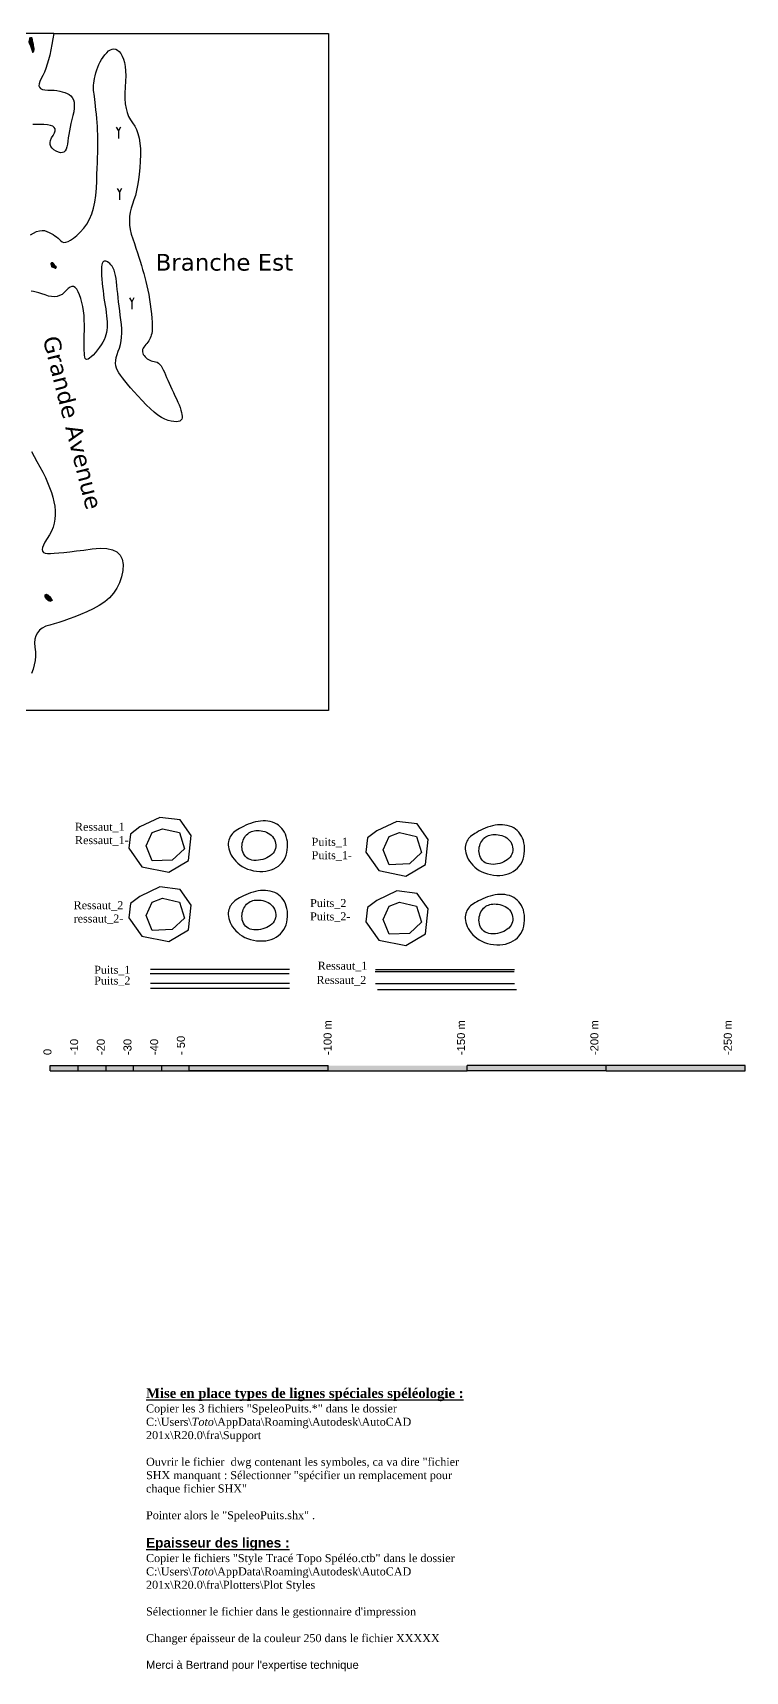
# Model space of a CAD drawing. Header units: metres. Extents: x -1178 to 134, y -250 to 398.
# Drawn here: x -668 to -412, y -191 to 398 of the extents above; entities that cross this region are included whole.
import ezdxf

# ---------------------------------------------------------------- set-up
doc = ezdxf.new("R2010")
doc.units = ezdxf.units.M
doc.header["$MEASUREMENT"] = 0
for name, color, linetype in [('Blocs - Echelle', 250, 'Continuous'), ('Blocs - Puits', 248, 'Continuous'), ('Espace Papier - Cadre Visible', 250, 'Continuous'), ('Topo Dessin - Galeries', 10, 'Continuous'), ('Topo Dessin - Légendes Grosses', 250, 'Continuous'), ('Topo Dessin - Sols', 32, 'Continuous'), ('Topo Dessin - Spéléothèmes', 26, 'Continuous')]:
    doc.layers.add(name, color=color, linetype=linetype)
doc.styles.add('PUITS', font='WINGDNG3.TTF')
doc.linetypes.add('PUITS_1', pattern='A,0.5,[138,SpeleoPuits.shx,S=1,R=0,X=-0.25,Y=0],0.5', length=1)
doc.linetypes.add('PUITS_1-', pattern='A,0.5,[139,SpeleoPuits.shx,S=1,R=0,X=0,Y=0],0.5', length=1)
doc.linetypes.add('PUITS_2', pattern='A,0.6,["p",PUITS,S=1,R=0,X=-0.4,Y=0],0.6', length=1.2)
doc.linetypes.add('PUITS_2-', pattern='A,0.6,["q",PUITS,S=1,R=0,X=-0.4,Y=-1],0.6', length=1.2)
doc.linetypes.add('RESSAUT_1', pattern='A,0.5,[136,SpeleoPuits.shx,S=1,R=0,X=0,Y=0],0.5', length=1)
doc.linetypes.add('RESSAUT_1-', pattern='A,0.5,[137,SpeleoPuits.shx,S=1,R=0,X=0,Y=0],0.5', length=1)
doc.linetypes.add('RESSAUT_2', pattern='A,1,[136,SpeleoPuits.shx,S=1,R=0,X=0,Y=0],1', length=2)
doc.linetypes.add('RESSAUT_2-', pattern='A,1,[137,SpeleoPuits.shx,S=1,R=0,X=0,Y=0],1', length=2)

# ---------------------------------------------------------------- blocks, each defined once
blk = doc.blocks.new('Echelle')
at = {"true_color": 0x000000}
h = blk.add_hatch(color=18, dxfattribs=at)
h.dxf.hatch_style = 1
h.paths.add_polyline_path([(0, 1.875), (0, 0), (10, 0), (10, 1.875)])
h.paths.add_polyline_path([(30, 0), (30, 1.875), (20, 1.875), (20, 0)])
h.paths.add_polyline_path([(50, 0), (50, 1.875), (40, 1.875), (40, 0)])
h = blk.add_hatch(color=18, dxfattribs=at)
h.dxf.hatch_style = 1
h.paths.add_polyline_path([(0, 1.875), (0, 0), (10, 0), (10, 1.875)])
h.paths.add_polyline_path([(30, 0), (30, 1.875), (20, 1.875), (20, 0)])
h.paths.add_polyline_path([(50, 0), (50, 1.875), (40, 1.875), (40, 0)])
at = {"true_color": 0xffffff}
h = blk.add_hatch(color=7, dxfattribs=at)
h.dxf.hatch_style = 1
h.paths.add_polyline_path([(20, 0), (20, 1.875), (10, 1.875), (10, 0)])
h.paths.add_polyline_path([(40, 0), (40, 1.875), (30, 1.875), (30, 0)])
h.paths.add_polyline_path([(100, 0), (100, 1.875), (50, 1.875), (50, 0)])
h = blk.add_hatch(color=7, dxfattribs=at)
h.dxf.hatch_style = 1
h.paths.add_polyline_path([(20, 0), (20, 1.875), (10, 1.875), (10, 0)])
h.paths.add_polyline_path([(40, 0), (40, 1.875), (30, 1.875), (30, 0)])
h.paths.add_polyline_path([(100, 0), (100, 1.875), (50, 1.875), (50, 0)])
at = {"true_color": 0x000000}
h = blk.add_hatch(color=18, dxfattribs=at)
h.dxf.hatch_style = 1
h.paths.add_polyline_path([(150, 0), (150, 1.875), (100, 1.875), (100, 0)])
h = blk.add_hatch(color=18, dxfattribs=at)
h.dxf.hatch_style = 1
h.paths.add_polyline_path([(150, 0), (150, 1.875), (100, 1.875), (100, 0)])
at = {"true_color": 0xffffff}
h = blk.add_hatch(color=7, dxfattribs=at)
h.dxf.hatch_style = 1
h.paths.add_polyline_path([(200, 0), (200, 1.875), (150, 1.875), (150, 0)])
at = {"true_color": 0x000000}
h = blk.add_hatch(color=18, dxfattribs=at)
h.dxf.hatch_style = 1
h.paths.add_polyline_path([(250, 0), (250, 1.875), (200, 1.875), (200, 0)])
at = {"color": 248}
for p, q in [((0, 1.875), (100, 1.875)), ((0, 1.875), (100, 1.875)), ((100, 0), (150, 0)), ((100, 0), (150, 0)), ((150, 0), (150, 1.875)), ((250, 1.875), (150, 1.875)), ((150, 0), (150, 1.875)), ((200, 0), (250, 0)), ((250, 0), (250, 1.875))]:
    blk.add_line(p, q, dxfattribs=at)
at = {"layer": 'Blocs - Echelle', "color": 248}
for p, q in [((0, 0), (0, 1.875)), ((0, 0), (0, 1.875)), ((0, 0), (100, 0)), ((0, 0), (100, 0)), ((10, 0), (10, 1.875)), ((10, 0), (10, 1.875)), ((20, 1.875), (20, 0)), ((20, 1.875), (20, 0)), ((30, 0), (30, 1.875)), ((30, 0), (30, 1.875)), ((40, 1.875), (40, 0)), ((40, 1.875), (40, 0)), ((50, 0), (50, 1.875)), ((50, 0), (50, 1.875)), ((100, 0), (50, 0)), ((100, 0), (50, 0)), ((100, 0), (100, 1.875)), ((100, 0), (100, 1.875)), ((150, 0), (150, 1.875)), ((200, 0), (150, 0)), ((200, 0), (200, 1.875))]:
    blk.add_line(p, q, dxfattribs=at)
at = {"layer": 'Blocs - Echelle', "insert": (250, 5.652), "char_height": 2.87867, "width": 22.79575, "attachment_point": 7, "rotation": 90}
blk.add_mtext('{\\fArial|b0|i0|c0|p34;0 \\P\\P-10\\P     \\P-20\\P\\P-30\\P\\P-40\\P\\P- 50\\P\\P\\P\\P\\P\\P\\P\\P\\P\\P\\P-100 m\\P\\P\\P\\P\\P\\P\\P\\P\\P\\P-150 m\\P\\P\\P\\P\\P\\P\\P\\P\\P\\P-200 m\\P\\P\\P\\P\\P\\P\\P\\P\\P\\P-250 m\\P  }', dxfattribs=at)
blk = doc.blocks.new('Pierre 024')
at = {"layer": 'Topo Dessin - Spéléothèmes'}
h = blk.add_hatch(color=255, dxfattribs=at)
h.dxf.hatch_style = 2
edge = h.paths.add_edge_path()
edge.add_spline(control_points=[(0.09, 0.42), (-0.02, 0.42), (-0.13, 0.42), (-0.23, 0.42), (-0.72, 0.41), (-1.09, 0.36), (-1.09, 0.1), (-1.09, -0.22), (-0.77, -0.44), (-0.77, -0.44), (-0.77, -0.44), (-0.45, -0.54), (-0.12, -0.54), (0.2, -0.54), (0.2, -0.54), (0.2, -0.54), (0.2, -0.54), (0.95, 0.1), (0.95, 0.1), (0.95, 0.1), (1.27, 0.42), (0.84, 0.53), (0.41, 0.63), (0.09, 0.42), (0.09, 0.42)], knot_values=[0, 0, 0, 0, 1, 1, 1, 2, 2, 2, 3, 3, 3, 4, 4, 4, 5, 5, 5, 6, 6, 6, 7, 7, 7, 8, 8, 8, 8], degree=3, periodic=0)
at = {"layer": 'Topo Dessin - Spéléothèmes', "lineweight": 9}
blk.add_open_spline([(0.09, 0.42), (-0.02, 0.42), (-0.13, 0.42), (-0.23, 0.42), (-0.72, 0.41), (-1.09, 0.36), (-1.09, 0.1), (-1.09, -0.22), (-0.77, -0.44), (-0.77, -0.44), (-0.77, -0.44), (-0.45, -0.54), (-0.12, -0.54), (0.2, -0.54), (0.2, -0.54), (0.2, -0.54), (0.2, -0.54), (0.95, 0.1), (0.95, 0.1), (0.95, 0.1), (1.27, 0.42), (0.84, 0.53), (0.41, 0.63), (0.09, 0.42), (0.09, 0.42)], degree=3, knots=[0, 0, 0, 0, 1, 1, 1, 2, 2, 2, 3, 3, 3, 4, 4, 4, 5, 5, 5, 6, 6, 6, 7, 7, 7, 8, 8, 8, 8], dxfattribs=at)
blk = doc.blocks.new('Stalagtite')
at = {"layer": 'Topo Dessin - Spéléothèmes'}
for p, q in [((-0.8, 1.38), (0, 0)), ((0.79, 1.38), (0, 0.01)), ((0, 0), (0, -2.68))]:
    blk.add_line(p, q, dxfattribs=at)
blk = doc.blocks.new('*U106')
at = {"layer": 'Topo Dessin - Spéléothèmes'}
h = blk.add_hatch(color=255, dxfattribs=at)
h.dxf.hatch_style = 2
edge = h.paths.add_edge_path()
edge.add_spline(control_points=[(0.46, 1.38), (0.46, 1.38), (-0.39, 0.74), (-0.39, 0.31), (-0.39, -0.12), (-0.71, -0.97), (-0.71, -0.97), (-0.71, -0.97), (-0.93, -1.72), (-0.93, -1.72), (-0.93, -1.72), (-1.14, -2.26), (-0.82, -2.15), (-0.5, -2.04), (-0.07, -1.4), (-0.07, -1.4), (-0.07, -1.4), (0.03, -1.08), (0.25, -0.76), (0.46, -0.44), (0.57, 0.2), (0.57, 0.2), (0.57, 0.2), (0.89, 0.52), (1, 0.95), (1.1, 1.38), (0.46, 1.38), (0.46, 1.38)], knot_values=[0, 0, 0, 0, 1, 1, 1, 2, 2, 2, 3, 3, 3, 4, 4, 4, 5, 5, 5, 6, 6, 6, 7, 7, 7, 8, 8, 8, 9, 9, 9, 9], degree=3, periodic=0)
at = {"layer": 'Topo Dessin - Spéléothèmes', "lineweight": 5}
blk.add_lwpolyline([(-0.57, -0.56), (0.5, -0.1), (0.46, 1.38)], dxfattribs=at)
at = {"layer": 'Topo Dessin - Spéléothèmes', "lineweight": 9}
blk.add_open_spline([(0.46, 1.38), (0.46, 1.38), (-0.39, 0.74), (-0.39, 0.31), (-0.39, -0.12), (-0.71, -0.97), (-0.71, -0.97), (-0.71, -0.97), (-0.93, -1.72), (-0.93, -1.72), (-0.93, -1.72), (-1.14, -2.26), (-0.82, -2.15), (-0.5, -2.04), (-0.07, -1.4), (-0.07, -1.4), (-0.07, -1.4), (0.03, -1.08), (0.25, -0.76), (0.46, -0.44), (0.57, 0.2), (0.57, 0.2), (0.57, 0.2), (0.89, 0.52), (1, 0.95), (1.1, 1.38), (0.46, 1.38), (0.46, 1.38)], degree=3, knots=[0, 0, 0, 0, 1, 1, 1, 2, 2, 2, 3, 3, 3, 4, 4, 4, 5, 5, 5, 6, 6, 6, 7, 7, 7, 8, 8, 8, 9, 9, 9, 9], dxfattribs=at)
blk = doc.blocks.new('Pierre 025')
at = {"layer": 'Topo Dessin - Spéléothèmes'}
h = blk.add_hatch(color=255, dxfattribs=at)
h.dxf.hatch_style = 2
edge = h.paths.add_edge_path()
edge.add_spline(control_points=[(0.42, 0.59), (0.1, 0.59), (-0.22, 0.48), (-0.54, 0.37), (-0.86, 0.27), (-1.29, -0.05), (-1.29, -0.05), (-1.29, -0.05), (-1.29, -0.48), (-1.29, -0.48), (-1.29, -0.48), (-0.97, -0.8), (-0.54, -0.8), (-0.11, -0.8), (0.21, -0.7), (0.53, -0.59), (0.85, -0.48), (1.28, -0.16), (1.28, -0.16), (1.28, -0.16), (1.39, 0.59), (1.39, 0.59), (1.39, 0.59), (0.42, 0.59), (0.42, 0.59)], knot_values=[0, 0, 0, 0, 1, 1, 1, 2, 2, 2, 3, 3, 3, 4, 4, 4, 5, 5, 5, 6, 6, 6, 7, 7, 7, 8, 8, 8, 8], degree=3, periodic=0)
at = {"layer": 'Topo Dessin - Spéléothèmes', "lineweight": 9}
blk.add_open_spline([(0.42, 0.59), (0.1, 0.59), (-0.22, 0.48), (-0.54, 0.37), (-0.86, 0.27), (-1.29, -0.05), (-1.29, -0.05), (-1.29, -0.05), (-1.29, -0.48), (-1.29, -0.48), (-1.29, -0.48), (-0.97, -0.8), (-0.54, -0.8), (-0.11, -0.8), (0.21, -0.7), (0.53, -0.59), (0.85, -0.48), (1.28, -0.16), (1.28, -0.16), (1.28, -0.16), (1.39, 0.59), (1.39, 0.59), (1.39, 0.59), (0.42, 0.59), (0.42, 0.59)], degree=3, knots=[0, 0, 0, 0, 1, 1, 1, 2, 2, 2, 3, 3, 3, 4, 4, 4, 5, 5, 5, 6, 6, 6, 7, 7, 7, 8, 8, 8, 8], dxfattribs=at)

msp = doc.modelspace()

# ---------------------------------------------------------------- linework, layer by layer
at = {"layer": 'Blocs - Puits', "linetype": 'PUITS_2-'}
msp.add_line((-625.73, 54.41), (-575.73, 54.41), dxfattribs=at)
at = {"layer": 'Blocs - Puits', "linetype": 'PUITS_2'}
msp.add_line((-625.67, 56.26), (-575.67, 56.26), dxfattribs=at)
at = {"layer": 'Blocs - Puits', "linetype": 'RESSAUT_1', "ltscale": 100, "flags": 128}
msp.add_lwpolyline([(-629.62, 112.41), (-632.87, 109.86), (-633.52, 104.71), (-628.87, 98.11), (-619.12, 96.16), (-612.07, 100.36), (-611.12, 109.31), (-615.07, 114.91), (-622.32, 115.81)], close=True, dxfattribs=at)
at = {"layer": 'Blocs - Puits', "linetype": 'RESSAUT_1', "flags": 128}
msp.add_lwpolyline([(-597.14, 108.73), (-597.36, 108.23), (-597.54, 107.69), (-597.67, 107.11), (-597.73, 106.5), (-597.74, 105.86), (-597.68, 105.19), (-597.55, 104.49), (-597.34, 103.77), (-597.05, 103.03), (-596.68, 102.27), (-596.22, 101.52), (-595.68, 100.78), (-595.06, 100.07), (-594.36, 99.39), (-593.58, 98.76), (-592.72, 98.19), (-591.79, 97.69), (-590.79, 97.27), (-589.73, 96.93), (-588.65, 96.66), (-587.55, 96.49), (-586.44, 96.4), (-585.34, 96.4), (-584.27, 96.49), (-583.25, 96.68), (-582.27, 96.96), (-581.34, 97.33), (-580.48, 97.79), (-579.69, 98.34), (-578.97, 98.96), (-578.34, 99.67), (-577.79, 100.46), (-577.34, 101.31), (-576.98, 102.23), (-576.71, 103.18), (-576.53, 104.17), (-576.43, 105.16), (-576.42, 106.15), (-576.49, 107.12), (-576.64, 108.06), (-576.87, 108.94), (-577.16, 109.77), (-577.53, 110.54), (-577.97, 111.25), (-578.47, 111.89), (-579.03, 112.47), (-579.65, 112.99), (-580.32, 113.43), (-581.05, 113.8), (-581.82, 114.1), (-582.63, 114.32), (-583.47, 114.48), (-584.34, 114.56), (-585.22, 114.57), (-586.12, 114.52), (-587.03, 114.4), (-587.94, 114.21), (-588.84, 113.96), (-589.73, 113.67), (-590.59, 113.34), (-591.42, 112.99), (-592.21, 112.61), (-592.96, 112.23), (-593.65, 111.86), (-594.28, 111.49), (-594.85, 111.13), (-595.36, 110.77), (-595.81, 110.4), (-596.21, 110.02), (-596.57, 109.62), (-596.88, 109.19)], close=True, dxfattribs=at)
at = {"layer": 'Blocs - Puits', "linetype": 'PUITS_1', "flags": 128}
for points in [[(-544.36, 111), (-547.61, 108.45), (-548.26, 103.3), (-543.61, 96.7), (-533.86, 94.75), (-526.81, 98.95), (-525.86, 107.9), (-529.81, 113.5), (-537.06, 114.4)], [(-511.88, 107.32), (-512.1, 106.82), (-512.28, 106.28), (-512.4, 105.7), (-512.47, 105.09), (-512.48, 104.45), (-512.42, 103.78), (-512.29, 103.08), (-512.08, 102.36), (-511.79, 101.62), (-511.41, 100.86), (-510.96, 100.11), (-510.42, 99.37), (-509.8, 98.65), (-509.1, 97.97), (-508.32, 97.35), (-507.46, 96.78), (-506.52, 96.28), (-505.52, 95.86), (-504.47, 95.51), (-503.39, 95.25), (-502.28, 95.07), (-501.17, 94.98), (-500.08, 94.98), (-499.01, 95.08), (-497.98, 95.26), (-497, 95.55), (-496.08, 95.92), (-495.22, 96.38), (-494.43, 96.92), (-493.71, 97.55), (-493.07, 98.26), (-492.53, 99.04), (-492.07, 99.9), (-491.71, 100.81), (-491.45, 101.77), (-491.26, 102.76), (-491.17, 103.75), (-491.16, 104.74), (-491.23, 105.71), (-491.38, 106.64), (-491.6, 107.53), (-491.9, 108.35), (-492.27, 109.12), (-492.71, 109.83), (-493.21, 110.48), (-493.77, 111.06), (-494.39, 111.58), (-495.06, 112.02), (-495.78, 112.39), (-496.55, 112.69), (-497.36, 112.91), (-498.2, 113.06), (-499.07, 113.15), (-499.96, 113.16), (-500.86, 113.11), (-501.77, 112.99), (-502.68, 112.8), (-503.58, 112.55), (-504.46, 112.26), (-505.33, 111.93), (-506.16, 111.57), (-506.95, 111.2), (-507.7, 110.82), (-508.39, 110.44), (-509.01, 110.08), (-509.58, 109.72), (-510.09, 109.36), (-510.55, 108.99), (-510.95, 108.61), (-511.3, 108.21), (-511.61, 107.78)]]:
    msp.add_lwpolyline(points, close=True, dxfattribs=at)
at = {"layer": 'Blocs - Puits', "linetype": 'RESSAUT_1-', "flags": 128}
for points in [[(-621.37, 111.76), (-615.32, 110.36), (-613.47, 104.56), (-617.87, 100.51), (-625.17, 100.21), (-627.27, 105.56), (-625.17, 110.36)], [(-582.27, 109.43), (-581.81, 108.95), (-581.42, 108.41), (-581.11, 107.83), (-580.87, 107.21), (-580.71, 106.57), (-580.64, 105.93), (-580.65, 105.28), (-580.77, 104.66), (-580.97, 104.05), (-581.27, 103.48), (-581.65, 102.95), (-582.11, 102.45), (-582.65, 102), (-583.24, 101.59), (-583.9, 101.24), (-584.61, 100.94), (-585.36, 100.7), (-586.14, 100.52), (-586.93, 100.4), (-587.73, 100.36), (-588.5, 100.39), (-589.24, 100.5), (-589.93, 100.68), (-590.56, 100.96), (-591.1, 101.31), (-591.57, 101.75), (-591.96, 102.25), (-592.28, 102.8), (-592.52, 103.39), (-592.69, 104), (-592.79, 104.64), (-592.82, 105.27), (-592.79, 105.9), (-592.7, 106.52), (-592.55, 107.11), (-592.35, 107.68), (-592.11, 108.22), (-591.82, 108.72), (-591.5, 109.18), (-591.14, 109.6), (-590.76, 109.96), (-590.35, 110.27), (-589.91, 110.53), (-589.44, 110.73), (-588.94, 110.9), (-588.41, 111.01), (-587.85, 111.08), (-587.25, 111.1), (-586.62, 111.07), (-585.96, 111.01), (-585.3, 110.89), (-584.64, 110.71), (-583.99, 110.49), (-583.38, 110.2), (-582.8, 109.85)]]:
    msp.add_lwpolyline(points, close=True, dxfattribs=at)
at = {"layer": 'Blocs - Puits', "linetype": 'PUITS_1-', "flags": 128}
for points in [[(-536.11, 110.35), (-530.06, 108.95), (-528.21, 103.15), (-532.61, 99.1), (-539.91, 98.8), (-542.01, 104.15), (-539.91, 108.95)], [(-497.01, 108.02), (-496.55, 107.54), (-496.16, 107), (-495.84, 106.41), (-495.6, 105.8), (-495.45, 105.16), (-495.37, 104.51), (-495.39, 103.87), (-495.5, 103.24), (-495.71, 102.64), (-496.01, 102.07), (-496.39, 101.54), (-496.85, 101.04), (-497.38, 100.59), (-497.98, 100.18), (-498.64, 99.83), (-499.34, 99.53), (-500.09, 99.28), (-500.88, 99.11), (-501.67, 98.99), (-502.46, 98.95), (-503.24, 98.98), (-503.98, 99.08), (-504.67, 99.27), (-505.29, 99.54), (-505.84, 99.9), (-506.31, 100.34), (-506.7, 100.83), (-507.01, 101.38), (-507.26, 101.97), (-507.43, 102.59), (-507.53, 103.22), (-507.56, 103.86), (-507.53, 104.49), (-507.44, 105.1), (-507.29, 105.7), (-507.09, 106.27), (-506.84, 106.81), (-506.55, 107.31), (-506.23, 107.77), (-505.88, 108.19), (-505.49, 108.55), (-505.08, 108.86), (-504.65, 109.11), (-504.18, 109.32), (-503.68, 109.48), (-503.15, 109.6), (-502.58, 109.66), (-501.99, 109.69), (-501.35, 109.66), (-500.7, 109.59), (-500.04, 109.47), (-499.38, 109.3), (-498.73, 109.07), (-498.11, 108.79), (-497.53, 108.43)]]:
    msp.add_lwpolyline(points, close=True, dxfattribs=at)
at = {"layer": 'Blocs - Puits', "linetype": 'RESSAUT_2', "flags": 128}
for points in [[(-629.62, 87.41), (-632.87, 84.86), (-633.52, 79.71), (-628.87, 73.11), (-619.12, 71.16), (-612.07, 75.36), (-611.12, 84.31), (-615.07, 89.91), (-622.32, 90.81)], [(-597.14, 83.73), (-597.36, 83.23), (-597.54, 82.69), (-597.67, 82.11), (-597.73, 81.5), (-597.74, 80.86), (-597.68, 80.19), (-597.55, 79.49), (-597.34, 78.77), (-597.05, 78.03), (-596.68, 77.27), (-596.22, 76.52), (-595.68, 75.78), (-595.06, 75.07), (-594.36, 74.39), (-593.58, 73.76), (-592.72, 73.19), (-591.79, 72.69), (-590.79, 72.27), (-589.73, 71.93), (-588.65, 71.66), (-587.55, 71.49), (-586.44, 71.4), (-585.34, 71.4), (-584.27, 71.49), (-583.25, 71.68), (-582.27, 71.96), (-581.34, 72.33), (-580.48, 72.79), (-579.69, 73.34), (-578.97, 73.96), (-578.34, 74.67), (-577.79, 75.46), (-577.34, 76.31), (-576.98, 77.23), (-576.71, 78.18), (-576.53, 79.17), (-576.43, 80.16), (-576.42, 81.15), (-576.49, 82.12), (-576.64, 83.06), (-576.87, 83.94), (-577.16, 84.77), (-577.53, 85.54), (-577.97, 86.25), (-578.47, 86.89), (-579.03, 87.47), (-579.65, 87.99), (-580.32, 88.43), (-581.05, 88.8), (-581.82, 89.1), (-582.63, 89.32), (-583.47, 89.48), (-584.34, 89.56), (-585.22, 89.57), (-586.12, 89.52), (-587.03, 89.4), (-587.94, 89.21), (-588.84, 88.96), (-589.73, 88.67), (-590.59, 88.34), (-591.42, 87.99), (-592.21, 87.61), (-592.96, 87.23), (-593.65, 86.86), (-594.28, 86.49), (-594.85, 86.13), (-595.36, 85.77), (-595.81, 85.4), (-596.21, 85.02), (-596.57, 84.62), (-596.88, 84.19)]]:
    msp.add_lwpolyline(points, close=True, dxfattribs=at)
at = {"layer": 'Blocs - Puits', "linetype": 'PUITS_2'}
msp.add_lwpolyline([(-544.36, 86), (-547.61, 83.45), (-548.26, 78.3), (-543.61, 71.7), (-533.86, 69.75), (-526.81, 73.95), (-525.86, 82.9), (-529.81, 88.5), (-537.06, 89.4)], close=True, dxfattribs=at)
at = {"layer": 'Blocs - Puits', "linetype": 'RESSAUT_2-', "flags": 128}
for points in [[(-621.37, 86.76), (-615.32, 85.36), (-613.47, 79.56), (-617.87, 75.51), (-625.17, 75.21), (-627.27, 80.56), (-625.17, 85.36)], [(-582.27, 84.43), (-581.81, 83.95), (-581.42, 83.41), (-581.11, 82.83), (-580.87, 82.21), (-580.71, 81.57), (-580.64, 80.93), (-580.65, 80.28), (-580.77, 79.66), (-580.97, 79.05), (-581.27, 78.48), (-581.65, 77.95), (-582.11, 77.45), (-582.65, 77), (-583.24, 76.59), (-583.9, 76.24), (-584.61, 75.94), (-585.36, 75.7), (-586.14, 75.52), (-586.93, 75.4), (-587.73, 75.36), (-588.5, 75.39), (-589.24, 75.5), (-589.93, 75.68), (-590.56, 75.96), (-591.1, 76.31), (-591.57, 76.75), (-591.96, 77.25), (-592.28, 77.8), (-592.52, 78.39), (-592.69, 79), (-592.79, 79.64), (-592.82, 80.27), (-592.79, 80.9), (-592.7, 81.52), (-592.55, 82.11), (-592.35, 82.68), (-592.11, 83.22), (-591.82, 83.72), (-591.5, 84.18), (-591.14, 84.6), (-590.76, 84.96), (-590.35, 85.27), (-589.91, 85.53), (-589.44, 85.73), (-588.94, 85.9), (-588.41, 86.01), (-587.85, 86.08), (-587.25, 86.1), (-586.62, 86.07), (-585.96, 86.01), (-585.3, 85.89), (-584.64, 85.71), (-583.99, 85.49), (-583.38, 85.2), (-582.8, 84.85)]]:
    msp.add_lwpolyline(points, close=True, dxfattribs=at)
at = {"layer": 'Blocs - Puits', "linetype": 'PUITS_2-'}
msp.add_lwpolyline([(-536.11, 85.35), (-530.06, 83.95), (-528.21, 78.15), (-532.61, 74.1), (-539.91, 73.8), (-542.01, 79.15), (-539.91, 83.95)], close=True, dxfattribs=at)
at = {"layer": 'Blocs - Puits', "linetype": 'PUITS_2', "flags": 128}
msp.add_lwpolyline([(-511.88, 82.32), (-512.1, 81.82), (-512.28, 81.28), (-512.4, 80.7), (-512.47, 80.09), (-512.48, 79.45), (-512.42, 78.78), (-512.29, 78.08), (-512.08, 77.36), (-511.79, 76.62), (-511.41, 75.86), (-510.96, 75.11), (-510.42, 74.37), (-509.8, 73.65), (-509.1, 72.97), (-508.32, 72.35), (-507.46, 71.78), (-506.52, 71.28), (-505.52, 70.86), (-504.47, 70.51), (-503.39, 70.25), (-502.28, 70.07), (-501.17, 69.98), (-500.08, 69.98), (-499.01, 70.08), (-497.98, 70.26), (-497, 70.55), (-496.08, 70.92), (-495.22, 71.38), (-494.43, 71.92), (-493.71, 72.55), (-493.07, 73.26), (-492.53, 74.04), (-492.07, 74.9), (-491.71, 75.81), (-491.45, 76.77), (-491.26, 77.76), (-491.17, 78.75), (-491.16, 79.74), (-491.23, 80.71), (-491.38, 81.64), (-491.6, 82.53), (-491.9, 83.35), (-492.27, 84.12), (-492.71, 84.83), (-493.21, 85.48), (-493.77, 86.06), (-494.39, 86.58), (-495.06, 87.02), (-495.78, 87.39), (-496.55, 87.69), (-497.36, 87.91), (-498.2, 88.06), (-499.07, 88.15), (-499.96, 88.16), (-500.86, 88.11), (-501.77, 87.99), (-502.68, 87.8), (-503.58, 87.55), (-504.46, 87.26), (-505.33, 86.93), (-506.16, 86.57), (-506.95, 86.2), (-507.7, 85.82), (-508.39, 85.44), (-509.01, 85.08), (-509.58, 84.72), (-510.09, 84.36), (-510.55, 83.99), (-510.95, 83.61), (-511.3, 83.21), (-511.61, 82.78)], close=True, dxfattribs=at)
at = {"layer": 'Blocs - Puits', "linetype": 'PUITS_2-', "flags": 128}
msp.add_lwpolyline([(-497.01, 83.02), (-496.55, 82.54), (-496.16, 82), (-495.84, 81.41), (-495.6, 80.8), (-495.45, 80.16), (-495.37, 79.51), (-495.39, 78.87), (-495.5, 78.24), (-495.71, 77.64), (-496.01, 77.07), (-496.39, 76.54), (-496.85, 76.04), (-497.38, 75.59), (-497.98, 75.18), (-498.64, 74.83), (-499.34, 74.53), (-500.09, 74.28), (-500.88, 74.11), (-501.67, 73.99), (-502.46, 73.95), (-503.24, 73.98), (-503.98, 74.08), (-504.67, 74.27), (-505.29, 74.54), (-505.84, 74.9), (-506.31, 75.34), (-506.7, 75.83), (-507.01, 76.38), (-507.26, 76.97), (-507.43, 77.59), (-507.53, 78.22), (-507.56, 78.86), (-507.53, 79.49), (-507.44, 80.1), (-507.29, 80.7), (-507.09, 81.27), (-506.84, 81.81), (-506.55, 82.31), (-506.23, 82.77), (-505.88, 83.19), (-505.49, 83.55), (-505.08, 83.86), (-504.65, 84.11), (-504.18, 84.32), (-503.68, 84.48), (-503.15, 84.6), (-502.58, 84.66), (-501.99, 84.69), (-501.35, 84.66), (-500.7, 84.59), (-500.04, 84.47), (-499.38, 84.3), (-498.73, 84.07), (-498.11, 83.79), (-497.53, 83.43)], close=True, dxfattribs=at)
at = {"layer": 'Blocs - Puits', "linetype": 'PUITS_1-'}
msp.add_lwpolyline([(-625.82, 59.67), (-575.82, 59.67)], dxfattribs=at)
at = {"layer": 'Blocs - Puits', "linetype": 'PUITS_1'}
msp.add_lwpolyline([(-625.67, 61.26), (-575.67, 61.26)], dxfattribs=at)
at = {"layer": 'Blocs - Puits', "linetype": 'RESSAUT_1-'}
msp.add_lwpolyline([(-544.89, 60.45), (-494.89, 60.45)], dxfattribs=at)
at = {"layer": 'Blocs - Puits', "linetype": 'RESSAUT_1'}
msp.add_lwpolyline([(-544.76, 61.11), (-494.76, 61.11)], dxfattribs=at)
at = {"layer": 'Blocs - Puits', "linetype": 'RESSAUT_2-', "ltscale": 0.001}
msp.add_lwpolyline([(-544.76, 56.11), (-494.76, 56.11)], dxfattribs=at)
at = {"layer": 'Blocs - Puits', "linetype": 'RESSAUT_2-'}
msp.add_lwpolyline([(-544.01, 53.92), (-494.01, 53.92)], dxfattribs=at)
at = {"layer": 'Espace Papier - Cadre Visible'}
for p, q in [((-660.49, 397.75), (-965.19, 398.02)), ((-660.49, 397.75), (-561.73, 397.75)), ((-561.73, 397.75), (-561.73, 154.29)), ((-561.73, 154.29), (-963.06, 154.29))]:
    msp.add_line(p, q, dxfattribs=at)
at = {"layer": 'Topo Dessin - Galeries'}
for points in [[(-660.49, 397.75), (-660.86, 395.89), (-661.23, 393.83), (-661.59, 391.86), (-661.98, 390.01), (-662.4, 388.29), (-662.86, 386.69), (-663.35, 385.22), (-663.88, 383.86), (-664.43, 382.63), (-665.03, 381.52), (-665.52, 380.54), (-665.8, 379.7), (-665.84, 378.98), (-665.66, 378.4), (-665.26, 377.96), (-664.62, 377.65), (-663.77, 377.47), (-662.68, 377.43), (-661.52, 377.42), (-660.41, 377.36), (-659.36, 377.24), (-658.37, 377.06), (-657.45, 376.83), (-656.58, 376.55), (-655.76, 376.2), (-655.01, 375.8), (-654.36, 375.31), (-653.85, 374.69), (-653.47, 373.93), (-653.23, 373.05), (-653.13, 372.04), (-653.17, 370.9), (-653.34, 369.63), (-653.66, 368.23), (-654.03, 366.79), (-654.36, 365.39), (-654.66, 364.04), (-654.92, 362.73), (-655.15, 361.47), (-655.35, 360.25), (-655.52, 359.08), (-655.64, 357.95), (-655.81, 356.95), (-656.07, 356.14), (-656.43, 355.53), (-656.89, 355.11), (-657.44, 354.9), (-658.1, 354.88), (-658.85, 355.05), (-659.71, 355.43), (-660.51, 355.93), (-661.13, 356.49), (-661.55, 357.11), (-661.78, 357.79), (-661.82, 358.53), (-661.67, 359.33), (-661.32, 360.19), (-660.79, 361.11), (-660.29, 362), (-660.05, 362.77), (-660.07, 363.43), (-660.36, 363.97), (-660.91, 364.4), (-661.72, 364.71), (-662.79, 364.9), (-664.13, 364.98), (-665.55, 365.01), (-666.87, 365.02), (-668.1, 365.04)], [(-668.91, 325.31), (-667.77, 326), (-666.69, 326.51), (-665.67, 326.81), (-664.71, 326.93), (-663.81, 326.86), (-662.97, 326.6), (-662.18, 326.23), (-661.44, 325.84), (-660.75, 325.44), (-660.1, 325.02), (-659.51, 324.58), (-658.96, 324.13), (-658.46, 323.66), (-658.01, 323.17), (-657.52, 322.78), (-656.92, 322.62), (-656.21, 322.68), (-655.39, 322.97), (-654.45, 323.47), (-653.4, 324.2), (-652.24, 325.15), (-650.97, 326.32), (-649.71, 327.7), (-648.61, 329.24), (-647.66, 330.95), (-646.86, 332.84), (-646.21, 334.9), (-645.72, 337.13), (-645.38, 339.53), (-645.19, 342.1), (-645.08, 344.67), (-644.99, 347.06), (-644.9, 349.27), (-644.83, 351.3), (-644.77, 353.14), (-644.72, 354.81), (-644.68, 356.3), (-644.65, 357.61), (-644.64, 358.85), (-644.65, 360.13), (-644.68, 361.46), (-644.74, 362.84), (-644.82, 364.26), (-644.92, 365.72), (-645.04, 367.23), (-645.19, 368.79), (-645.34, 370.3), (-645.49, 371.68), (-645.63, 372.93), (-645.75, 374.05), (-645.87, 375.04), (-645.98, 375.9), (-646.09, 376.63), (-646.18, 377.23), (-646.25, 377.8), (-646.26, 378.43), (-646.23, 379.13), (-646.15, 379.89), (-646.03, 380.72), (-645.86, 381.62), (-645.63, 382.58), (-645.36, 383.61), (-645.05, 384.65), (-644.68, 385.65), (-644.27, 386.61), (-643.81, 387.53), (-643.3, 388.41), (-642.74, 389.25), (-642.14, 390.06), (-641.48, 390.82), (-640.81, 391.47), (-640.15, 391.92), (-639.5, 392.18), (-638.87, 392.24), (-638.24, 392.11), (-637.63, 391.78), (-637.02, 391.26), (-636.43, 390.55), (-635.89, 389.65), (-635.45, 388.58), (-635.1, 387.33), (-634.85, 385.91), (-634.7, 384.31), (-634.64, 382.54), (-634.67, 380.59), (-634.81, 378.47), (-634.92, 376.33), (-634.91, 374.35), (-634.78, 372.51), (-634.51, 370.83), (-634.12, 369.29), (-633.6, 367.9), (-632.96, 366.67), (-632.19, 365.58), (-631.41, 364.47), (-630.76, 363.19), (-630.23, 361.74), (-629.82, 360.11), (-629.53, 358.3), (-629.36, 356.31), (-629.32, 354.15), (-629.39, 351.81), (-629.56, 349.45), (-629.77, 347.21), (-630.04, 345.1), (-630.37, 343.11), (-630.74, 341.25), (-631.17, 339.51), (-631.66, 337.91), (-632.19, 336.42), (-632.69, 334.98), (-633.03, 333.51), (-633.24, 332), (-633.3, 330.45), (-633.22, 328.87), (-632.99, 327.24), (-632.62, 325.59), (-632.1, 323.89), (-631.53, 322.2), (-630.98, 320.55), (-630.45, 318.93), (-629.94, 317.36), (-629.45, 315.82), (-628.99, 314.33), (-628.55, 312.87), (-628.13, 311.45), (-627.74, 310.03), (-627.37, 308.56), (-627.02, 307.03), (-626.69, 305.46), (-626.38, 303.83), (-626.1, 302.15), (-625.84, 300.43), (-625.61, 298.65), (-625.41, 296.93), (-625.26, 295.36), (-625.16, 293.95), (-625.11, 292.7), (-625.11, 291.61), (-625.17, 290.67), (-625.27, 289.89), (-625.43, 289.27), (-625.62, 288.74), (-625.84, 288.22), (-626.09, 287.72), (-626.37, 287.23), (-626.68, 286.75), (-627.02, 286.29), (-627.38, 285.85), (-627.77, 285.41), (-628.13, 284.99), (-628.4, 284.56), (-628.57, 284.13), (-628.65, 283.69), (-628.64, 283.25), (-628.53, 282.81), (-628.33, 282.36), (-628.04, 281.91), (-627.69, 281.49), (-627.31, 281.11), (-626.9, 280.78), (-626.46, 280.5), (-626, 280.26), (-625.5, 280.07), (-624.98, 279.93), (-624.43, 279.84), (-623.88, 279.72), (-623.36, 279.5), (-622.85, 279.17), (-622.38, 278.74), (-621.93, 278.2), (-621.51, 277.56), (-621.11, 276.81), (-620.73, 275.97), (-620.36, 275.04), (-619.95, 274.08), (-619.52, 273.08), (-619.06, 272.04), (-618.58, 270.96), (-618.06, 269.85), (-617.51, 268.69), (-616.94, 267.49), (-616.39, 266.31), (-615.9, 265.2), (-615.47, 264.17), (-615.11, 263.21), (-614.82, 262.32), (-614.59, 261.51), (-614.43, 260.77), (-614.33, 260.1), (-614.33, 259.52), (-614.47, 259.04), (-614.76, 258.66), (-615.18, 258.39), (-615.75, 258.21), (-616.46, 258.14), (-617.31, 258.17), (-618.3, 258.3), (-619.39, 258.57), (-620.54, 259.03), (-621.76, 259.69), (-623.03, 260.53), (-624.37, 261.56), (-625.77, 262.77), (-627.24, 264.18), (-628.76, 265.78), (-630.26, 267.41), (-631.62, 268.93), (-632.86, 270.34), (-633.98, 271.64), (-634.96, 272.82), (-635.82, 273.89), (-636.55, 274.85), (-637.16, 275.69), (-637.63, 276.51), (-637.98, 277.36), (-638.2, 278.26), (-638.28, 279.21), (-638.24, 280.2), (-638.07, 281.24), (-637.77, 282.32), (-637.34, 283.45), (-636.89, 284.63), (-636.53, 285.88), (-636.27, 287.19), (-636.1, 288.57), (-636.02, 290.02), (-636.03, 291.54), (-636.14, 293.12), (-636.35, 294.76), (-636.59, 296.42), (-636.81, 298.05), (-637.01, 299.64), (-637.2, 301.2), (-637.38, 302.72), (-637.53, 304.2), (-637.67, 305.65), (-637.79, 307.07), (-637.92, 308.41), (-638.09, 309.63), (-638.31, 310.74), (-638.56, 311.73), (-638.85, 312.61), (-639.18, 313.37), (-639.55, 314.02), (-639.96, 314.55), (-640.37, 314.98), (-640.77, 315.33), (-641.14, 315.6), (-641.49, 315.79), (-641.82, 315.89), (-642.12, 315.92), (-642.4, 315.86), (-642.66, 315.72), (-642.89, 315.47), (-643.07, 315.06), (-643.2, 314.5), (-643.3, 313.78), (-643.34, 312.92), (-643.34, 311.9), (-643.3, 310.73), (-643.2, 309.41), (-643.08, 308.02), (-642.95, 306.64), (-642.8, 305.28), (-642.64, 303.93), (-642.46, 302.6), (-642.27, 301.28), (-642.07, 299.97), (-641.85, 298.68), (-641.65, 297.43), (-641.5, 296.23), (-641.39, 295.08), (-641.33, 294), (-641.32, 292.96), (-641.36, 291.99), (-641.45, 291.07), (-641.58, 290.21), (-641.78, 289.37), (-642.07, 288.51), (-642.43, 287.63), (-642.89, 286.74), (-643.43, 285.83), (-644.05, 284.9), (-644.76, 283.96), (-645.55, 283), (-646.34, 282.12), (-647.04, 281.44), (-647.65, 280.95), (-648.17, 280.65), (-648.6, 280.55), (-648.94, 280.63), (-649.18, 280.91), (-649.34, 281.37), (-649.44, 282.02), (-649.52, 282.83), (-649.58, 283.8), (-649.61, 284.94), (-649.62, 286.23), (-649.61, 287.7), (-649.58, 289.32), (-649.52, 291.11), (-649.49, 292.94), (-649.53, 294.71), (-649.64, 296.39), (-649.82, 298.01), (-650.06, 299.55), (-650.38, 301.02), (-650.78, 302.41), (-651.24, 303.73), (-651.75, 304.88), (-652.28, 305.76), (-652.84, 306.37), (-653.42, 306.71), (-654.04, 306.77), (-654.67, 306.57), (-655.33, 306.1), (-656.02, 305.35), (-656.75, 304.56), (-657.54, 303.93), (-658.4, 303.48), (-659.31, 303.19), (-660.29, 303.07), (-661.33, 303.12), (-662.43, 303.34), (-663.6, 303.73), (-664.76, 304.16), (-665.84, 304.51), (-666.86, 304.77), (-667.8, 304.95), (-668.66, 305.04)], [(-668.58, 247.37), (-667.59, 245.61), (-666.56, 243.77), (-665.5, 241.87), (-664.47, 239.95), (-663.54, 238.07), (-662.72, 236.24), (-662, 234.45), (-661.39, 232.7), (-660.88, 231), (-660.47, 229.33), (-660.17, 227.71), (-660, 226.13), (-659.97, 224.59), (-660.09, 223.08), (-660.35, 221.6), (-660.77, 220.17), (-661.32, 218.77), (-662.03, 217.41), (-662.88, 216.08), (-663.69, 214.86), (-664.26, 213.79), (-664.6, 212.88), (-664.71, 212.14), (-664.58, 211.55), (-664.22, 211.13), (-663.62, 210.87), (-662.79, 210.76), (-661.71, 210.77), (-660.37, 210.83), (-658.75, 210.95), (-656.88, 211.12), (-654.74, 211.36), (-652.33, 211.64), (-649.66, 211.99), (-646.73, 212.39), (-643.87, 212.64), (-641.44, 212.54), (-639.43, 212.1), (-637.84, 211.31), (-636.67, 210.16), (-635.93, 208.67), (-635.61, 206.83), (-635.72, 204.63), (-636.16, 202.35), (-636.86, 200.22), (-637.81, 198.26), (-639.01, 196.45), (-640.47, 194.81), (-642.18, 193.33), (-644.15, 192), (-646.37, 190.84), (-648.66, 189.8), (-650.86, 188.85), (-652.96, 187.99), (-654.96, 187.22), (-656.86, 186.53), (-658.67, 185.94), (-660.37, 185.43), (-661.98, 185.01), (-663.43, 184.55), (-664.65, 183.94), (-665.65, 183.18), (-666.43, 182.26), (-666.98, 181.18), (-667.31, 179.95), (-667.42, 178.56), (-667.31, 177.01), (-667.15, 175.4), (-667.14, 173.8), (-667.26, 172.22), (-667.53, 170.66), (-667.94, 169.11), (-668.49, 167.58)]]:
    msp.add_lwpolyline(points, dxfattribs=at)

# ---------------------------------------------------------------- block references
at = {"layer": 'Blocs - Echelle'}
msp.add_blockref('Echelle', (-661.78, 24.71), dxfattribs=at)
at = {"layer": 'Topo Dessin - Sols'}
for p in [(-637.26, 362.73), (-636.9, 340.64), (-632.47, 301.25)]:
    msp.add_blockref('Stalagtite', p, dxfattribs=at)
at = {"layer": 'Topo Dessin - Spéléothèmes'}
for name, p, xscale, yscale, zscale, rotation in [('*U106', (-668.65, 394.16), 1.4, 1.4, 1.4, 35), ('Pierre 024', (-660.66, 314.21), 1.2, 1.2, 1.2, 301.0615860222043), ('Pierre 025', (-662.4, 194.86), 1.2, 1.2, 1.2, 301.0615860222043)]:
    msp.add_blockref(name, p, dxfattribs=dict(at, xscale=xscale, yscale=yscale, zscale=zscale, rotation=rotation))

# ---------------------------------------------------------------- texts
at = {"layer": 'Blocs - Echelle', "linetype": 'Continuous', "char_height": 2.8787, "attachment_point": 7}
for s, insert in [('{\\fTimes New Roman|b0|i0|c0|p18;Ressaut_1\\PRessaut_1-}', (-652.9, 105.66)), ('{\\fTimes New Roman|b0|i0|c0|p18;Puits_1\\PPuits_1-}', (-567.76, 100.24)), ('{\\fTimes New Roman|b0|i0|c0|p18;Ressaut_2\\Pressaut_2-}', (-653.38, 77.46)), ('{\\fTimes New Roman|b0|i0|c0|p18;Puits_2\\PPuits_2-}', (-568.31, 78.22)), ('{\\fTimes New Roman|b0|i0|c0|p18;Puits_1}', (-645.99, 59.02)), ('{\\fTimes New Roman|b0|i0|c0|p18;Ressaut_1}', (-565.58, 60.49)), ('{\\fTimes New Roman|b0|i0|c0|p18;Puits_2}', (-645.99, 55.15)), ('{\\fTimes New Roman|b0|i0|c0|p18;Ressaut_2}', (-566, 55.36))]:
    msp.add_mtext(s, dxfattribs=dict(at, insert=insert))
at = {"layer": 'Blocs - Echelle', "linetype": 'Continuous', "insert": (-627.33, -200.84), "char_height": 2.87867, "width": 116.5118, "attachment_point": 7}
msp.add_mtext('{\\fTimes New Roman|b1|i0|c0|p18;\\H1.2158x;\\LMise en place types de lignes spéciales spéléologie :\\H0.82248x;\\P\\fTimes New Roman|b0|i0|c0|p18;\\lCopier les 3 fichiers "SpeleoPuits.*" dans le dossier C:\\\\Users\\\\\\fTimes New Roman|b0|i1|c0|p18;Toto\\fTimes New Roman|b0|i0|c0|p18;\\\\AppData\\\\Roaming\\\\Autodesk\\\\AutoCAD 201x\\\\R20.0\\\\fra\\\\Support\\P\\POuvrir le fichier  dwg contenant les symboles, ca va dire "fichier SHX manquant : Sélectionner "spécifier un remplacement pour chaque fichier SHX"\\P\\PPointer alors le "SpeleoPuits.shx" .\\f@Arial Unicode MS|b0|i0|c0|p34;\\P\\L\\P\\f@Arial Unicode MS|b1|i0|c0|p34;\\H1.2158x;Epaisseur des lignes :\\l\\P\\fTimes New Roman|b0|i0|c0|p18;\\H0.8225x;Copier le fichiers "Style Tracé Topo Spéléo.ctb" dans le dossier C:\\\\Users\\\\\\fTimes New Roman|b0|i1|c0|p18;Toto\\fTimes New Roman|b0|i0|c0|p18;\\\\AppData\\\\Roaming\\\\Autodesk\\\\AutoCAD 201x\\\\R20.0\\\\fra\\\\Plotters\\\\Plot Styles\\f@Arial Unicode MS|b0|i0|c0|p34;\\H0.99997x;\\P\\fTimes New Roman|b0|i0|c0|p18;\\H1x;\\PSélectionner le fichier dans le gestionnaire d\'impression\\P\\PChanger épaisseur de la couleur 250 dans le fichier XXXXX\\f@Arial Unicode MS|b0|i0|c0|p34;\\H0.99997x;\\P\\PMerci à Bertrand pour l\'expertise technique \\P\\P^I}', dxfattribs=at)
at = {"layer": 'Topo Dessin - Légendes Grosses', "linetype": 'Continuous', "insert": (-623.87, 318.48), "char_height": 6, "attachment_point": 1}
msp.add_mtext_dynamic_manual_height_columns('{\\fVerdana|b0|i0|c0|p34;Branche Est}', width=65.5246, gutter_width=12.5, heights=[0], dxfattribs=at)
at = {"layer": 'Topo Dessin - Légendes Grosses', "linetype": 'Continuous', "insert": (-658.72, 289.58), "char_height": 6, "attachment_point": 1, "rotation": 284.25}
msp.add_mtext_dynamic_manual_height_columns('{\\fVerdana|b0|i0|c0|p34;Grande Avenue}', width=65.5246, gutter_width=12.5, heights=[0], dxfattribs=at)

doc.saveas('drawing.dxf')
